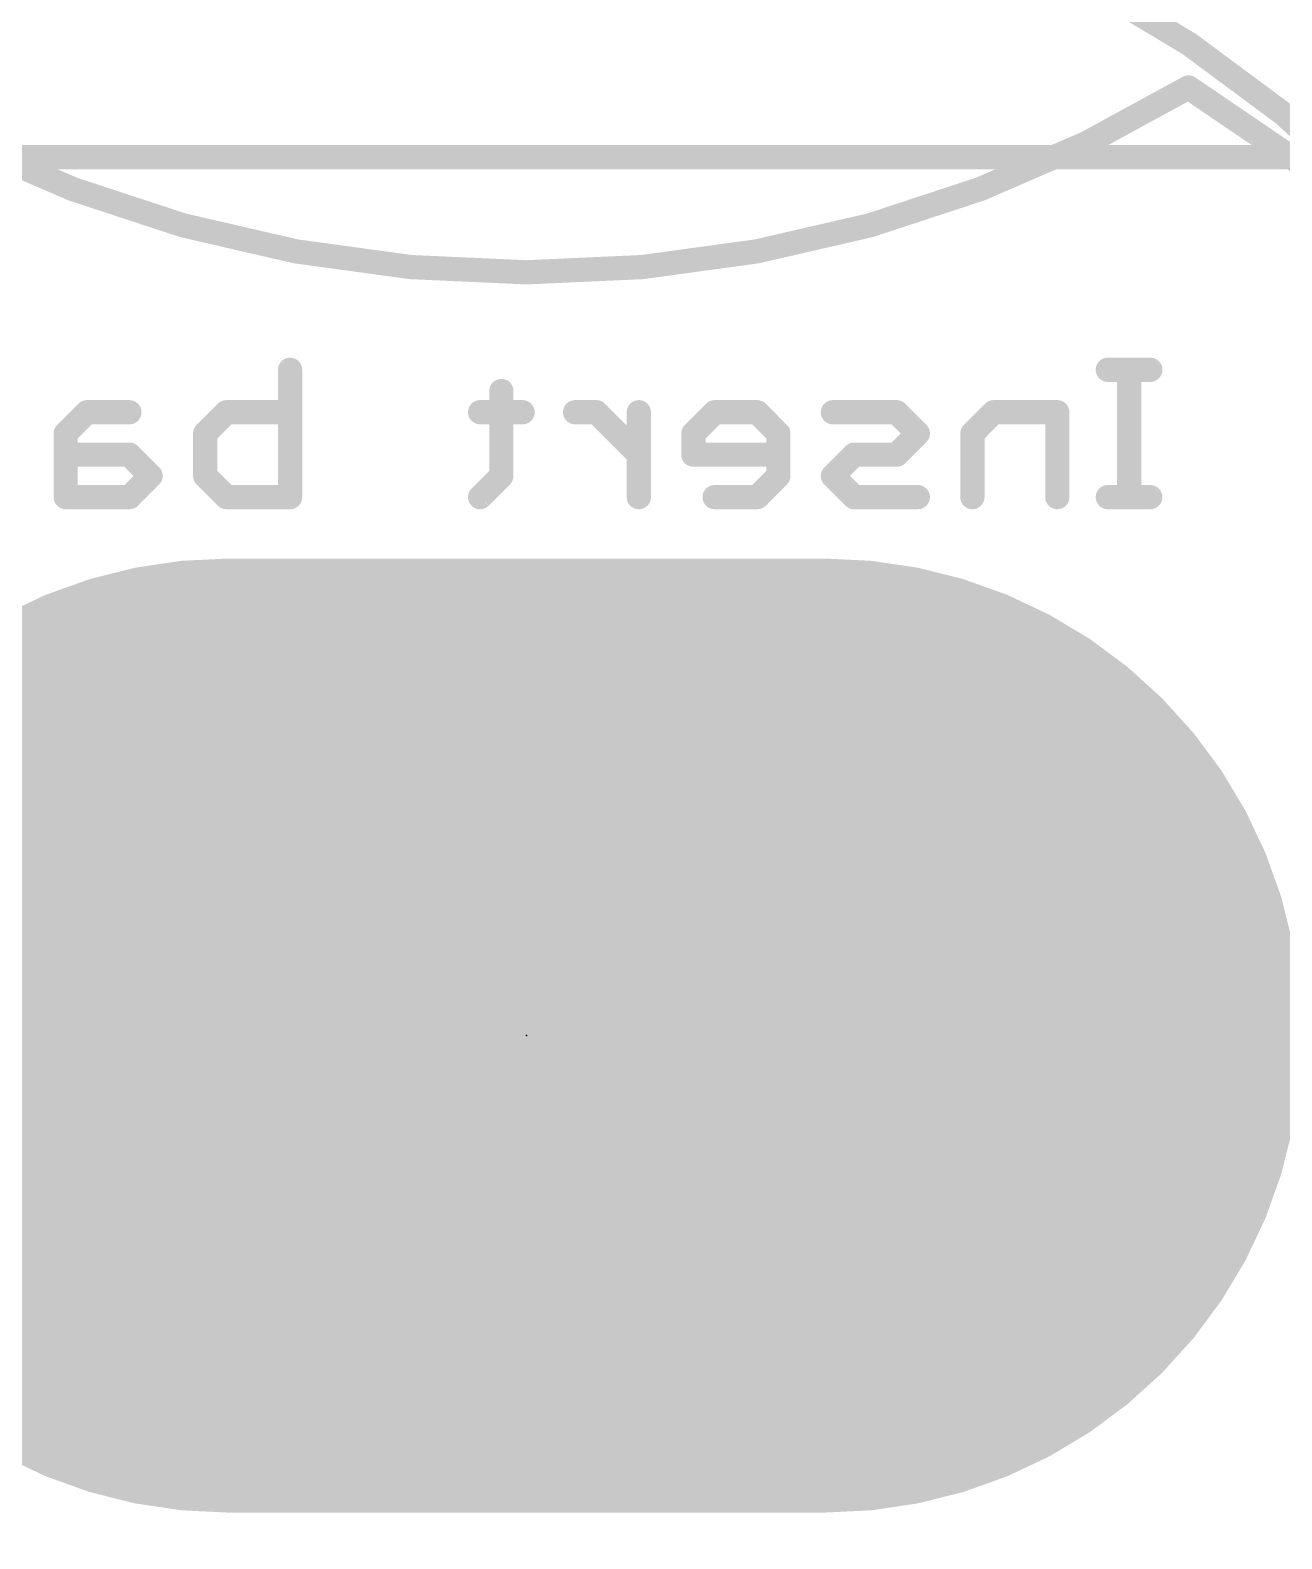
# Model space of a CAD drawing. Extents: x -53 to 61, y -36 to 25.
# Drawn here: x 7.27 to 17.76, y -1.17 to 11.48 of the extents above; entities that cross this region are included whole.
import ezdxf

# ---------------------------------------------------------------- set-up
doc = ezdxf.new("R2010")
doc.units = 0
for name, color, linetype in [('1', 12, 'CONTINUOUS'), ('16', 132, 'CONTINUOUS'), ('20', 53, 'CONTINUOUS'), ('21', 41, 'CONTINUOUS'), ('22', 40, 'CONTINUOUS'), ('23', 53, 'CONTINUOUS'), ('51', 53, 'CONTINUOUS')]:
    doc.layers.add(name, color=color, linetype=linetype)

# ---------------------------------------------------------------- blocks, each defined once
blk = doc.blocks.new('RECT2080000X1280000R100')
at = {"const_width": 4}
blk.add_lwpolyline([(4.5, 0), (4.5, 0, 0.4142), (2.5, 2), (-2.5, 2, 0.4142), (-4.5, 0), (-4.5, 0, 0.4142), (-2.5, -2), (2.5, -2, 0.4142)], format="xyb", close=True, dxfattribs=at)
blk.add_solid([(-2.5254, -0.0254), (2.5254, -0.0254), (-2.5254, 0.0254), (2.5254, 0.0254)])

msp = doc.modelspace()

# ---------------------------------------------------------------- linework, layer by layer
at = {"layer": '1', "const_width": 0.2032}
msp.add_lwpolyline([(26.162, 10.414), (-26.162, 10.414)], dxfattribs=at)
at = {"layer": '16'}
for points, const_width in [([(26.162, 10.414), (-26.162, 10.414)], 0.2032), ([(-21.16, 2.54), (24.5745, 2.54)], 0.4064)]:
    msp.add_lwpolyline(points, dxfattribs=dict(at, const_width=const_width))
at = {"layer": '20', "const_width": 0.2032}
msp.add_lwpolyline([(-18.2245, 10.414), (18.2245, 10.414)], dxfattribs=at)
at = {"layer": '21'}
for points, const_width in [([(5.88, 10.998, 0.2793), (16.98, 10.998)], 0.2032), ([(17.0086, 11.04, 1), (16.9514, 10.956)], 0.1016), ([(17.0063, 10.9546, 1), (16.9537, 11.0414)], 0.1016)]:
    msp.add_lwpolyline(points, format="xyb", dxfattribs=dict(at, const_width=const_width))
at = {"layer": '21', "const_width": 0.2032}
msp.add_lwpolyline([(16.98, 10.998), (21.98, 7.598)], dxfattribs=at)
at = {"layer": '22', "const_width": 0.2032}
for points in [[(9.4485, 8.6306), (9.4485, 7.5629)], [(16.6598, 8.6306), (16.3039, 8.6306)], [(16.4818, 7.5629), (16.4818, 8.6306)], [(11.2196, 8.4526), (11.2196, 7.7408)], [(7.7453, 8.2747), (7.5673, 8.0967)], [(8.1012, 8.2747), (7.7453, 8.2747)], [(8.7367, 8.0967), (8.9147, 8.2747)], [(8.9147, 8.2747), (9.4485, 8.2747)], [(11.3975, 8.2747), (11.0416, 8.2747)], [(12.0161, 8.2747), (11.8381, 8.2747)], [(12.372, 7.9188), (12.0161, 8.2747)], [(12.372, 7.5629), (12.372, 8.2747)], [(13.0075, 8.2747), (12.8296, 8.0967)], [(13.3635, 8.2747), (13.0075, 8.2747)], [(13.5414, 8.0967), (13.3635, 8.2747)], [(14.5328, 8.2747), (13.999, 8.2747)], [(14.7108, 8.0967), (14.5328, 8.2747)], [(15.3463, 8.2747), (15.1684, 8.0967)], [(15.8802, 8.2747), (15.3463, 8.2747)], [(15.8802, 7.5629), (15.8802, 8.2747)], [(7.5673, 8.0967), (7.5673, 7.5629)], [(8.7367, 7.7408), (8.7367, 8.0967)], [(12.8296, 8.0967), (12.8296, 7.9188)], [(13.5414, 7.7408), (13.5414, 8.0967)], [(14.5328, 7.9188), (14.7108, 8.0967)], [(15.1684, 8.0967), (15.1684, 7.5629)], [(8.1012, 7.9188), (7.5673, 7.9188)], [(8.2791, 7.7408), (8.1012, 7.9188)], [(12.8296, 7.9188), (13.5414, 7.9188)], [(13.999, 7.7408), (14.1769, 7.9188)], [(14.1769, 7.9188), (14.5328, 7.9188)], [(8.1012, 7.5629), (8.2791, 7.7408)], [(8.9147, 7.5629), (8.7367, 7.7408)], [(11.2196, 7.7408), (11.0416, 7.5629)], [(13.3635, 7.5629), (13.5414, 7.7408)], [(14.1769, 7.5629), (13.999, 7.7408)], [(7.5673, 7.5629), (8.1012, 7.5629)], [(9.4485, 7.5629), (8.9147, 7.5629)], [(13.0075, 7.5629), (13.3635, 7.5629)], [(14.7108, 7.5629), (14.1769, 7.5629)], [(16.6598, 7.5629), (16.3039, 7.5629)]]:
    msp.add_lwpolyline(points, dxfattribs=at)
at = {"layer": '22', "const_width": 0.1016}
for points in [[(9.4993, 8.6306, 1), (9.3977, 8.6306)], [(16.3039, 8.6814, 1), (16.3039, 8.5798)], [(16.5326, 8.6306, 1), (16.431, 8.6306)], [(16.6598, 8.5798, 1), (16.6598, 8.6814)], [(11.2704, 8.4526, 1), (11.1688, 8.4526)], [(7.7453, 8.3255, 1), (7.7453, 8.2239)], [(7.7812, 8.2387, 1), (7.7093, 8.3106)], [(8.1012, 8.2239, 1), (8.1012, 8.3255)], [(8.9147, 8.3255, 1), (8.9147, 8.2239)], [(8.9506, 8.2387, 1), (8.8787, 8.3106)], [(9.4485, 8.2239, 1), (9.4485, 8.3255)], [(11.0416, 8.3255, 1), (11.0416, 8.2239)], [(11.3975, 8.2239, 1), (11.3975, 8.3255)], [(11.8381, 8.3255, 1), (11.8381, 8.2239)], [(12.052, 8.3106, 1), (11.9802, 8.2387)], [(12.0161, 8.2239, 1), (12.0161, 8.3255)], [(12.4228, 8.2747, 1), (12.3212, 8.2747)], [(13.0075, 8.3255, 1), (13.0075, 8.2239)], [(13.0435, 8.2387, 1), (12.9716, 8.3106)], [(13.3994, 8.3106, 1), (13.3275, 8.2387)], [(13.3635, 8.2239, 1), (13.3635, 8.3255)], [(13.999, 8.3255, 1), (13.999, 8.2239)], [(14.5688, 8.3106, 1), (14.4969, 8.2387)], [(14.5328, 8.2239, 1), (14.5328, 8.3255)], [(15.3463, 8.3255, 1), (15.3463, 8.2239)], [(15.3823, 8.2387, 1), (15.3104, 8.3106)], [(15.931, 8.2747, 1), (15.8294, 8.2747)], [(15.8802, 8.2239, 1), (15.8802, 8.3255)], [(7.6181, 8.0967, 1), (7.5165, 8.0967)], [(7.5314, 8.1326, 1), (7.6032, 8.0608)], [(8.7875, 8.0967, 1), (8.6859, 8.0967)], [(8.7008, 8.1326, 1), (8.7726, 8.0608)], [(12.8804, 8.0967, 1), (12.7788, 8.0967)], [(12.7937, 8.1326, 1), (12.8655, 8.0608)], [(13.5922, 8.0967, 1), (13.4906, 8.0967)], [(13.5055, 8.0608, 1), (13.5773, 8.1326)], [(14.7467, 8.0608, 1), (14.6749, 8.1326)], [(14.6749, 8.0608, 1), (14.7467, 8.1326)], [(15.2192, 8.0967, 1), (15.1176, 8.0967)], [(15.1325, 8.1326, 1), (15.2043, 8.0608)], [(7.5673, 7.9696, 1), (7.5673, 7.868)], [(8.1371, 7.9547, 1), (8.0652, 7.8828)], [(8.1012, 7.868, 1), (8.1012, 7.9696)], [(12.3361, 7.8828, 1), (12.4079, 7.9547)], [(12.8296, 7.9696, 1), (12.8296, 7.868)], [(13.5414, 7.868, 1), (13.5414, 7.9696)], [(14.1769, 7.9696, 1), (14.1769, 7.868)], [(14.2129, 7.8828, 1), (14.141, 7.9547)], [(14.4969, 7.9547, 1), (14.5688, 7.8828)], [(14.5328, 7.868, 1), (14.5328, 7.9696)], [(12.7788, 7.9188, 1), (12.8804, 7.9188)], [(8.315, 7.7049, 1), (8.2432, 7.7767)], [(8.2432, 7.7049, 1), (8.315, 7.7767)], [(8.7726, 7.7767, 1), (8.7008, 7.7049)], [(8.6859, 7.7408, 1), (8.7875, 7.7408)], [(11.1688, 7.7408, 1), (11.2704, 7.7408)], [(11.2555, 7.7049, 1), (11.1836, 7.7767)], [(13.4906, 7.7408, 1), (13.5922, 7.7408)], [(13.5773, 7.7049, 1), (13.5055, 7.7767)], [(14.0349, 7.7767, 1), (13.9631, 7.7049)], [(13.9631, 7.7767, 1), (14.0349, 7.7049)], [(7.5165, 7.5629, 1), (7.6181, 7.5629)], [(7.5673, 7.6136, 1), (7.5673, 7.5121)], [(8.0652, 7.5988, 1), (8.1371, 7.5269)], [(8.1012, 7.5121, 1), (8.1012, 7.6136)], [(8.9147, 7.6136, 1), (8.9147, 7.5121)], [(8.8787, 7.5269, 1), (8.9506, 7.5988)], [(9.3977, 7.5629, 1), (9.4993, 7.5629)], [(9.4485, 7.5121, 1), (9.4485, 7.6136)], [(11.0057, 7.5988, 1), (11.0775, 7.5269)], [(12.3212, 7.5629, 1), (12.4228, 7.5629)], [(13.0075, 7.6136, 1), (13.0075, 7.5121)], [(13.3275, 7.5988, 1), (13.3994, 7.5269)], [(13.3635, 7.5121, 1), (13.3635, 7.6136)], [(14.1769, 7.6136, 1), (14.1769, 7.5121)], [(14.141, 7.5269, 1), (14.2129, 7.5988)], [(14.7108, 7.5121, 1), (14.7108, 7.6136)], [(15.1176, 7.5629, 1), (15.2192, 7.5629)], [(15.8294, 7.5629, 1), (15.931, 7.5629)], [(16.3039, 7.6136, 1), (16.3039, 7.5121)], [(16.431, 7.5629, 1), (16.5326, 7.5629)], [(16.6598, 7.5121, 1), (16.6598, 7.6136)]]:
    msp.add_lwpolyline(points, format="xyb", dxfattribs=at)
at = {"layer": '23'}
msp.add_point((11.43, 3.048), dxfattribs=at)
at = {"layer": '51', "const_width": 0.2032}
msp.add_lwpolyline([(11.43, -6.952, 1), (11.43, 13.048, 1), (11.43, -6.952)], format="xyb", dxfattribs=at)

# ---------------------------------------------------------------- block references
at = {"layer": '1', "rotation": 180}
msp.add_blockref('RECT2080000X1280000R100', (11.43, 3.048), dxfattribs=at)

doc.saveas('drawing.dxf')
